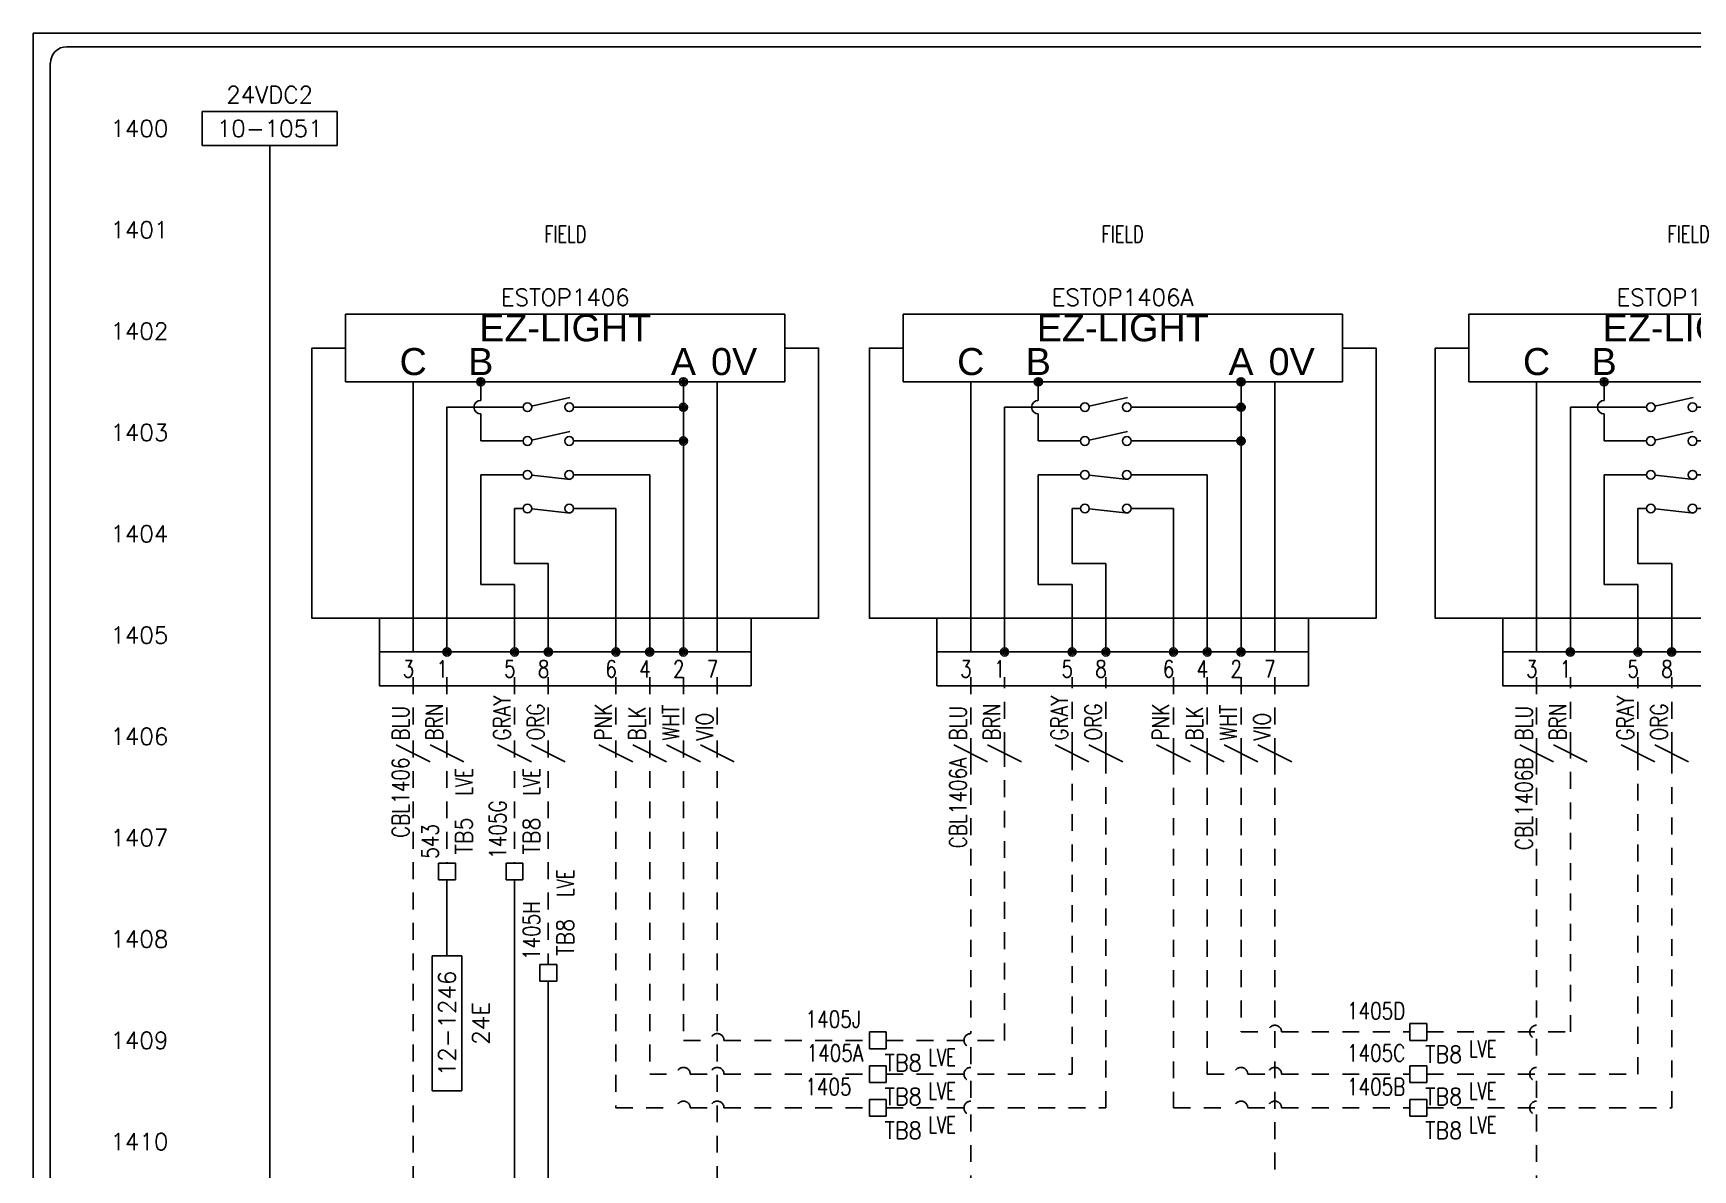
# Model space of a CAD drawing. Header units: inches. Extents: x 0 to 34.2, y 0 to 22.
# Drawn here: x 0 to 12.28, y 13.54 to 21.96 of the extents above; entities that cross this region are included whole.
import ezdxf
from ezdxf.enums import TextEntityAlignment as Align

# ---------------------------------------------------------------- set-up
doc = ezdxf.new("R2010")
doc.units = ezdxf.units.IN
doc.header["$MEASUREMENT"] = 0
doc.linetypes.add('HIDDEN2', pattern=[0.1875, 0.125, -0.0625])
for name, color, linetype in [('BLK_18AWG', 250, 'Continuous'), ('BLU_12AWG', 5, 'Continuous'), ('BLU_18AWG', 5, 'Continuous'), ('BLU_WHT_18AWG', 4, 'Continuous'), ('BRN_18AWG', 44, 'Continuous'), ('DESC', 150, 'Continuous'), ('GRY_18AWG', 253, 'Continuous'), ('LOC', 8, 'Continuous'), ('MISC', 7, 'Continuous'), ('ORG_18AWG', 40, 'Continuous'), ('PNK_18AWG', 210, 'Continuous'), ('SYMS', 7, 'Continuous'), ('TAGS', 1, 'Continuous'), ('TERMS', 3, 'Continuous'), ('VIO_18AWG', 190, 'Continuous'), ('WHT_18AWG', 7, 'Continuous'), ('WIREREF', 50, 'Continuous'), ('WIRES', 7, 'Continuous'), ('XREF', 7, 'Continuous')]:
    doc.layers.add(name, color=color, linetype=linetype)
doc.styles.add('Fields', font='simplex.shx', dxfattribs={"height": 0.185})
doc.styles.get("Standard").update_dxf_attribs({"font": 'arial.ttf'})
doc.styles.add('WD', font='romans.shx', dxfattribs={"height": 0.185})

# ---------------------------------------------------------------- blocks, each defined once
blk = doc.blocks.new('RG_Master_Ver_4_2_2')
at = {"color": 3}
for p, q in [((34.028, 21.856), (0.25, 21.856)), ((0.125, 21.734), (0.125, 0.194))]:
    blk.add_line(p, q, dxfattribs=at)
blk.add_lwpolyline([(0, -0.044), (34.25, -0.044), (34.25, 21.956), (0, 21.956)], close=True, dxfattribs=at)
blk.add_arc((0.25, 21.734), 0.122, 90, 180, dxfattribs=at)
at = {"style": 'Fields'}
for tag, p in [('DESCRIPTION_3', (13.116, 1.307)), ('DRN_3', (15.472, 1.307)), ('CHK_3', (16.529, 1.307)), ('APP_3', (17.552, 1.307)), ('DATE_3', (18.829, 1.307)), ('DRAWING_DESC', (32.229, 1.246)), ('CUSTOMER', (28.997, 1.214)), ('DESCRIPTION_2', (13.116, 0.951)), ('DRN_2', (15.472, 0.951)), ('CHK_2', (16.529, 0.951)), ('APP_2', (17.552, 0.951)), ('DATE_2', (18.829, 0.951)), ('SIZE', (30.715, 0.894)), ('DRAWING_#', (32.125, 0.894)), ('REV', (33.543, 0.894)), ('DESCRIPTION_1', (13.116, 0.596)), ('DRN_1', (15.472, 0.596)), ('CHK_1', (16.529, 0.596)), ('APP_1', (17.552, 0.596)), ('DATE_1', (18.829, 0.596)), ('PROJECT_#', (28.981, 0.581)), ('DRN_BY', (30.875, 0.524)), ('CHK_BY', (31.762, 0.524)), ('APP_BY', (32.75, 0.524)), ('SCALE', (33.652, 0.524)), ('PROJECT_NAME', (29.021, 0.176)), ('SHEETNUM', (32.753, 0.176)), ('TTL_SHTS', (33.547, 0.176))]:
    blk.add_attdef(tag, text='', height=0.125, dxfattribs=at).set_placement(p, align=Align.CENTER)
at = {"style": 'Fields', "flags": 9}
blk.add_attdef('WD_TB', (9.953, 0.194), '', height=0.0638, dxfattribs=at)
blk = doc.blocks.new('WD_MLRH')
at = {"style": 'WD'}
blk.add_attdef('RUNGFIRST', text='', height=0.125, dxfattribs=at).set_placement((-0.25, 0), align=Align.MIDDLE_RIGHT)
at = {"style": 'WD', "flags": 1}
for tag, p in [('RUNGHORV', (-0.25, -0.127)), ('RUNGDIST', (-0.25, -0.2)), ('RUNGCNT', (-0.25, -0.237)), ('RUNGINC', (-0.25, -0.163)), ('WIRE-START', (-0.25, -0.356)), ('WIREMODE', (-0.25, -0.281)), ('WIREFMT', (-0.25, -0.321)), ('WIRE-GSUF', (-0.25, -0.396)), ('PH3SPACE', (-0.25, -0.437))]:
    blk.add_attdef(tag, text='', height=0.025, dxfattribs=at).set_placement(p, align=Align.RIGHT)
blk = doc.blocks.new('HA2D1_REF_1')
for p, q in [((0, 0.25), (0, 0)), ((1, 0.25), (0, 0.25)), ((1, 0), (1, 0.25)), ((0, 0), (1, 0))]:
    blk.add_line(p, q)
at = {"style": 'WD'}
for tag, p in [('DESC1', (0.5, 0.3125)), ('XREF', (0.5, 0.0625))]:
    blk.add_attdef(tag, text='', height=0.125, dxfattribs=at).set_placement(p, align=Align.CENTER)
at = {"style": 'WD', "flags": 1}
blk.add_attdef('SIGCODE', text='', height=0.125, dxfattribs=at).set_placement((0.5, -0.125), align=Align.CENTER)
blk = doc.blocks.new('HA2D1_REF1')
for p, q in [((-0.0625, 0.109375), (-0.0625, -0.109375)), ((0.9375, 0.109375), (-0.0625, 0.109375)), ((0.9375, -0.109375), (0.9375, 0.109375)), ((-0.0625, -0.109375), (0.9375, -0.109375))]:
    blk.add_line(p, q)
at = {"style": 'WD', "flags": 1}
blk.add_attdef('SIGCODE', (0, 0.3125), '', height=0.125, dxfattribs=at)
at = {"style": 'WD'}
for tag, p in [('DESC1', (0.4375, 0.125)), ('XREF', (0.4375, -0.0625))]:
    blk.add_attdef(tag, text='', height=0.125, dxfattribs=at).set_placement(p, align=Align.CENTER)
blk = doc.blocks.new('HTG11')
blk.add_line((-0.124, 0.007), (0.159, 0.071))
for centre in [(-0.155, 0), (0.155, 0)]:
    blk.add_circle(centre, 0.0322)
at = {"style": 'WD', "width": 0.7}
for tag, p in [('INST', (0, 0.779)), ('LOC', (0, 0.609)), ('DESC1', (0, 0.453)), ('DESC2', (0, 0.297)), ('XREF', (0, -0.236)), ('WDTAGALT', (0, -0.391))]:
    blk.add_attdef(tag, text='', height=0.125, dxfattribs=at).set_placement(p, align=Align.CENTER)
at = {"style": 'WD'}
blk.add_attdef('TAG1', text='', height=0.125, dxfattribs=at).set_placement((0, 0.141), align=Align.CENTER)
for tag, p in [('X2LINK', (0, 0.266)), ('X8LINK', (0, -0.062))]:
    blk.add_attdef(tag, p, '', height=0.01, dxfattribs=at)
for tag, p, height, flags in [('X4TERM01', (-0.188, 0), 0.0125, 1), ('FAMILY', (0.038, 0.037), 0.01, 9), ('CONTACT', (0.038, 0.02), 0.01, 1), ('X1TERM02', (0.188, 0), 0.0125, 1)]:
    blk.add_attdef(tag, p, '', height=height, dxfattribs=dict(at, flags=flags))
at = {"linetype": 'Continuous', "style": 'WD', "flags": 9}
for tag, p in [('CAT', (0.063, -0.007)), ('ASSYCODE', (0.062, -0.043)), ('MFG', (0.063, -0.027))]:
    blk.add_attdef(tag, text='', height=0.01, dxfattribs=at).set_placement(p, align=Align.CENTER)
at = {"linetype": 'Continuous', "style": 'WD', "flags": 8}
blk.add_attdef('TERM01', text='', height=0.125, dxfattribs=at).set_placement((-0.25, -0.031), align=Align.TOP_RIGHT)
blk.add_attdef('TERM02', text='', height=0.125, dxfattribs=at).set_placement((0.25, -0.031), align=Align.TOP_LEFT)
blk = doc.blocks.new('HTG12')
blk.add_line((-0.123, -0.003), (0.165, -0.035))
for centre in [(-0.155, 0), (0.155, 0)]:
    blk.add_circle(centre, 0.0322)
at = {"style": 'WD', "width": 0.7}
for tag, p in [('INST', (0, 0.732)), ('LOC', (0, 0.562)), ('DESC1', (0, 0.406)), ('DESC2', (0, 0.25)), ('XREF', (0, -0.236)), ('WDTAGALT', (0, -0.391))]:
    blk.add_attdef(tag, text='', height=0.125, dxfattribs=at).set_placement(p, align=Align.CENTER)
at = {"style": 'WD'}
blk.add_attdef('TAG1', text='', height=0.125, dxfattribs=at).set_placement((0, 0.094), align=Align.CENTER)
for tag, p in [('X2LINK', (0, 0.219)), ('X8LINK', (0, -0.062))]:
    blk.add_attdef(tag, p, '', height=0.01, dxfattribs=at)
for tag, p, height, flags in [('X4TERM01', (-0.188, 0), 0.0125, 1), ('FAMILY', (0.038, 0.037), 0.01, 9), ('CONTACT', (0.038, 0.02), 0.01, 1), ('X1TERM02', (0.188, 0), 0.0125, 1)]:
    blk.add_attdef(tag, p, '', height=height, dxfattribs=dict(at, flags=flags))
at = {"linetype": 'Continuous', "style": 'WD', "flags": 9}
for tag, p in [('CAT', (0.063, -0.007)), ('ASSYCODE', (0.063, -0.043)), ('MFG', (0.063, -0.027))]:
    blk.add_attdef(tag, text='', height=0.01, dxfattribs=at).set_placement(p, align=Align.CENTER)
at = {"linetype": 'Continuous', "style": 'WD', "flags": 8}
blk.add_attdef('TERM01', text='', height=0.125, dxfattribs=at).set_placement((-0.25, -0.031), align=Align.TOP_RIGHT)
blk.add_attdef('TERM02', text='', height=0.125, dxfattribs=at).set_placement((0.25, -0.031), align=Align.TOP_LEFT)
blk = doc.blocks.new('WDDOT')
for radius in [0.03, 0.0187, 0.00929]:
    blk.add_circle((0, 0), radius)
blk = doc.blocks.new('HPB1_BAN_EST_EZ')
for p, q in [((0.75, 0.25), (0.75, 2.25)), ((0.75, 2.25), (3, 2.25)), ((3, 2.25), (3, 0.25)), ((0.5, 0.25), (3.25, 0.25))]:
    blk.add_line(p, q)
for points in [[(0.25, 2.75), (3.5, 2.75), (3.5, 2.25), (0.25, 2.25)], [(0.5, 0.5), (3.25, 0.5), (3.25, 0), (0.5, 0)]]:
    blk.add_lwpolyline(points, close=True)
blk.add_lwpolyline([(3.5, 2.5), (3.75, 2.5), (3.75, 0.5), (0, 0.5), (0, 2.5), (0.25, 2.5)])
at = {"layer": 'WIRES'}
for p, q in [((1.25, 2.25), (1.25, 2.112)), ((2.75, 0.25), (2.75, 2.25)), ((1, 0.25), (1, 2.062)), ((1, 2.062), (1.562, 2.062)), ((1.25, 2.013), (1.25, 1.812)), ((2.75, 2.062), (1.938, 2.062)), ((1.25, 1.812), (1.562, 1.812)), ((1.938, 1.812), (2.75, 1.812)), ((1.25, 0.75), (1.25, 1.562)), ((1.25, 1.562), (1.562, 1.562)), ((2.5, 1.562), (1.938, 1.562)), ((2.5, 0.25), (2.5, 1.562)), ((1.5, 0.906), (1.5, 1.312)), ((1.5, 1.312), (1.562, 1.312)), ((2.25, 1.312), (1.938, 1.312)), ((2.25, 0.25), (2.25, 1.312)), ((1.75, 0.906), (1.5, 0.906)), ((1.75, 0.25), (1.75, 0.906)), ((1.5, 0.75), (1.25, 0.75)), ((1.5, 0.25), (1.5, 0.75))]:
    blk.add_line(p, q, dxfattribs=at)
blk.add_arc((1.25, 2.062), 0.05, 90, 270, dxfattribs=at)
at = {"layer": 'SYMS'}
for name, p in [('WDDOT', (1.25, 2.25)), ('WDDOT', (2.75, 2.25)), ('HTG11', (1.75, 2.062)), ('WDDOT', (2.75, 2.062)), ('HTG11', (1.75, 1.812)), ('WDDOT', (2.75, 1.812)), ('HTG12', (1.75, 1.562)), ('HTG12', (1.75, 1.312)), ('WDDOT', (1, 0.25)), ('WDDOT', (1.5, 0.25)), ('WDDOT', (1.75, 0.25)), ('WDDOT', (2.25, 0.25)), ('WDDOT', (2.5, 0.25)), ('WDDOT', (2.75, 0.25))]:
    blk.add_blockref(name, p, dxfattribs=at)
at = {"char_height": 0.2, "attachment_point": 1}
for s, width, insert in [('\\pxqc;EZ-LIGHT', 2.25, (0.75, 2.75)), ('\\pxqc;C', 0.25, (0.625, 2.5)), ('\\pxqc;B', 0.25, (1.125, 2.5)), ('\\pxqc;A', 0.25, (2.625, 2.5)), ('\\pxqc;0V', 0.25, (3, 2.5))]:
    blk.add_mtext_dynamic_manual_height_columns(s, width=width, gutter_width=1, heights=[0], dxfattribs=dict(at, insert=insert))
at = {"style": 'WD', "width": 0.7}
for tag, p in [('INST', (1.875, 3.451)), ('LOC', (1.875, 3.281)), ('DESC1', (1.875, 3.125)), ('DESC2', (1.875, 2.969)), ('XREF', (1.875, 2.406))]:
    blk.add_attdef(tag, text='', height=0.125, dxfattribs=at).set_placement(p, align=Align.CENTER)
at = {"style": 'WD'}
blk.add_attdef('TAG1', text='', height=0.125, dxfattribs=at).set_placement((1.875, 2.812), align=Align.CENTER)
at = {"style": 'WD', "flags": 9}
for tag, p in [('ASSYCODE', (2.105, 2.696)), ('MFG', (2.103, 2.714)), ('CAT', (2.105, 2.733))]:
    blk.add_attdef(tag, text='', height=0.01, dxfattribs=at).set_placement(p, align=Align.CENTER)
at = {"style": 'WD'}
for tag, p, height, flags in [('FAMILY', (2.08, 2.777), 0.01, 9), ('CONTACT', (2.08, 2.761), 0.01, 1), ('X8TERM03', (0.75, 0.062), 0.005, 1), ('X8TERM01', (1, 0.062), 0.005, 1), ('X8TERM05', (1.5, 0.062), 0.005, 1), ('X8TERM08', (1.75, 0.062), 0.005, 1), ('X8TERM06', (2.25, 0.062), 0.005, 1), ('X8TERM04', (2.5, 0.062), 0.005, 1), ('X8TERM02', (2.75, 0.062), 0.005, 1), ('X8TERM07', (3, 0.062), 0.005, 1)]:
    blk.add_attdef(tag, p, '', height=height, dxfattribs=dict(at, flags=flags))
at = {"style": 'WD', "width": 0.8}
for tag, p in [('TERM03', (0.715, 0.188)), ('TERM01', (0.965, 0.188)), ('TERM05', (1.465, 0.188)), ('TERM08', (1.715, 0.188)), ('TERM06', (2.215, 0.188)), ('TERM04', (2.465, 0.188)), ('TERM02', (2.715, 0.188)), ('TERM07', (2.965, 0.188))]:
    blk.add_attdef(tag, text='', height=0.125, dxfattribs=at).set_placement(p, align=Align.TOP_CENTER)
blk = doc.blocks.new('HT0W01')
for p, q in [((-0.062, 0.062), (0.062, 0.062)), ((-0.062, -0.062), (-0.062, 0.062)), ((0.062, 0.062), (0.062, -0.062)), ((0.062, -0.062), (-0.062, -0.062))]:
    blk.add_line(p, q)
at = {"style": 'WD'}
for tag, p, width in [('INST', (0.062, 0.42), 0.7), ('LOC', (0.062, 0.25), 0.7), ('DESC1', (0.05, -0.385), 0.8)]:
    blk.add_attdef(tag, p, '', height=0.125, dxfattribs=dict(at, width=width))
at = {"linetype": 'Continuous', "style": 'WD', "width": 0.8, "flags": 8}
blk.add_attdef('WIRENO', text='', height=0.125, dxfattribs=at).set_placement((0, 0.094), align=Align.CENTER)
at = {"style": 'WD', "flags": 1}
for tag, p, height in [('X4TERM01', (-0.062, 0), 0.0125), ('X4TERMDESC01', (-0.055, -0.023), 0.025), ('X2TERMDESC01', (-0.006, 0.029), 0.025), ('STRIPSEQ', (0, 0), 0.00125), ('X2TERM01', (0, 0.062), 0.0125), ('X1TERMDESC01', (0.039, 0.007), 0.025), ('X1TERM01', (0.062, 0), 0.0125), ('LINKTERM', (0, -0.002), 0.00125), ('X8TERM01', (0, -0.062), 0.0125), ('X8TERMDESC01', (0, -0.054), 0.025)]:
    blk.add_attdef(tag, p, '', height=height, dxfattribs=at)
at = {"linetype": 'Continuous', "style": 'WD'}
for tag, p, height, width, flags in [('TAGSTRIP', (0.05, -0.229), 0.125, 0.9, 8), ('CAT', (0.213, -0.406), 0.109, 0.8, 1), ('DESC2', (0.05, -0.541), 0.125, 0.8, 8), ('DESC3', (0.05, -0.698), 0.125, 0.8, 8)]:
    blk.add_attdef(tag, p, '', height=height, dxfattribs=dict(at, width=width, flags=flags))
at = {"linetype": 'Continuous', "style": 'WD', "width": 0.8, "flags": 1}
blk.add_attdef('MFG', text='', height=0.109, dxfattribs=at).set_placement((0.088, -0.406), align=Align.RIGHT)
at = {"style": 'WD', "width": 0.7, "flags": 1}
blk.add_attdef('ASSYCODE', (0.062, -0.281), '', height=0.01, dxfattribs=at)
blk = doc.blocks.new('VT0W01')
for p, q in [((-0.062, 0.062), (0.062, 0.062)), ((-0.062, -0.062), (-0.062, 0.062)), ((0.062, 0.062), (0.062, -0.062)), ((0.062, -0.062), (-0.062, -0.062))]:
    blk.add_line(p, q)
at = {"style": 'WD'}
for tag, p, width in [('INST', (0.062, 0.42), 0.7), ('LOC', (0.062, 0.25), 0.7), ('DESC1', (0.05, -0.385), 0.8)]:
    blk.add_attdef(tag, p, '', height=0.125, dxfattribs=dict(at, width=width))
at = {"linetype": 'Continuous', "style": 'WD'}
for tag, p, height, width, flags in [('WIRENO', (0.062, 0.094), 0.125, 0.8, 8), ('TAGSTRIP', (0.05, -0.229), 0.125, 0.9, 8), ('CAT', (0.213, -0.406), 0.109, 0.8, 1), ('DESC2', (0.05, -0.541), 0.125, 0.8, 8), ('DESC3', (0.05, -0.698), 0.125, 0.8, 8)]:
    blk.add_attdef(tag, p, '', height=height, dxfattribs=dict(at, width=width, flags=flags))
at = {"style": 'WD', "flags": 1}
for tag, p, height in [('X4TERM01', (-0.062, 0), 0.0125), ('X4TERMDESC01', (-0.055, -0.023), 0.025), ('X2TERMDESC01', (-0.006, 0.029), 0.025), ('STRIPSEQ', (0, 0), 0.00125), ('X2TERM01', (0, 0.062), 0.0125), ('X1TERMDESC01', (0.039, -0.003), 0.025), ('X1TERM01', (0.062, 0), 0.0125), ('LINKTERM', (0, -0.002), 0.00125), ('X8TERM01', (0, -0.062), 0.0125), ('X8TERMDESC01', (0, -0.054), 0.025)]:
    blk.add_attdef(tag, p, '', height=height, dxfattribs=at)
at = {"linetype": 'Continuous', "style": 'WD', "width": 0.8, "flags": 1}
blk.add_attdef('MFG', text='', height=0.109, dxfattribs=at).set_placement((0.088, -0.406), align=Align.RIGHT)
at = {"style": 'WD', "width": 0.7, "flags": 1}
blk.add_attdef('ASSYCODE', (0.062, -0.281), '', height=0.01, dxfattribs=at)
blk = doc.blocks.new('VW01')
for p, q in [((-0.125, 0.062), (0.125, -0.062)), ((0, 0.031), (0, -0.031))]:
    blk.add_line(p, q)
at = {"style": 'WD', "width": 0.8}
blk.add_attdef('RATING1', (-0.031, 0.094), '', height=0.125, rotation=90, dxfattribs=at)
at = {"style": 'WD', "width": 0.8, "flags": 1}
blk.add_attdef('CAT', text='', height=0.0938, rotation=90, dxfattribs=at).set_placement((0.031, 0.031), align=Align.TOP_LEFT)
at = {"style": 'WD', "width": 0.7, "flags": 1}
for tag, p in [('INST', (-0.357, 0)), ('LOC', (-0.188, 0)), ('XREF', (0.3, -0.062)), ('DESC1', (0.456, -0.062)), ('DESC2', (0.613, -0.062))]:
    blk.add_attdef(tag, text='', height=0.125, rotation=90, dxfattribs=at).set_placement(p, align=Align.CENTER)
at = {"style": 'WD', "flags": 9}
blk.add_attdef('FAMILY', text='', height=0.01, rotation=90, dxfattribs=at).set_placement((-0.118, 0.023), align=Align.CENTER)
at = {"style": 'WD'}
for tag, p in [('X4LINK', (-0.125, 0)), ('X1LINK', (0.125, 0))]:
    blk.add_attdef(tag, p, '', height=0.01, dxfattribs=at)
at = {"linetype": 'Continuous', "style": 'WD', "flags": 9}
blk.add_attdef('ASSYCODE', text='', height=0.01, rotation=90, dxfattribs=at).set_placement((-0.042, 0.029), align=Align.CENTER)
at = {"style": 'WD', "flags": 1}
for tag, p in [('X2TERM01', (0, 0.031)), ('X8TERM01', (0, -0.031))]:
    blk.add_attdef(tag, p, '', height=0.0125, dxfattribs=at)
at = {"style": 'WD', "width": 0.8}
blk.add_attdef('TAG1', text='', height=0.125, rotation=90, dxfattribs=at).set_placement((-0.031, -0.031), align=Align.RIGHT)
at = {"style": 'WD', "width": 0.8, "flags": 1}
blk.add_attdef('MFG', text='', height=0.0938, rotation=90, dxfattribs=at).set_placement((0.031, -0.125), align=Align.TOP_RIGHT)
blk = doc.blocks.new('VW02')
for p, q in [((-0.125, 0.062), (0.125, -0.062)), ((0, 0.031), (0, -0.031))]:
    blk.add_line(p, q)
at = {"style": 'WD', "width": 0.8}
blk.add_attdef('RATING1', (-0.031, 0.094), '', height=0.125, rotation=90, dxfattribs=at)
at = {"style": 'WD', "width": 0.7, "flags": 1}
for tag, p in [('INST', (-0.357, 0)), ('LOC', (-0.188, 0)), ('XREF', (0.3, -0.062)), ('DESC1', (0.456, -0.062)), ('DESC2', (0.613, -0.062))]:
    blk.add_attdef(tag, text='', height=0.125, rotation=90, dxfattribs=at).set_placement(p, align=Align.CENTER)
at = {"style": 'WD', "flags": 9}
blk.add_attdef('FAMILY', text='', height=0.01, rotation=90, dxfattribs=at).set_placement((-0.118, 0.023), align=Align.CENTER)
at = {"style": 'WD'}
for tag, p in [('X4LINK', (-0.125, 0)), ('X1LINK', (0.125, 0))]:
    blk.add_attdef(tag, p, '', height=0.01, dxfattribs=at)
at = {"style": 'WD', "flags": 1}
for tag, p in [('X2TERM01', (0, 0.031)), ('X8TERM01', (0, -0.031))]:
    blk.add_attdef(tag, p, '', height=0.0125, dxfattribs=at)
at = {"style": 'WD', "width": 0.8}
blk.add_attdef('TAG2', text='', height=0.125, rotation=90, dxfattribs=at).set_placement((-0.031, -0.031), align=Align.RIGHT)

msp = doc.modelspace()

# ---------------------------------------------------------------- linework, layer by layer
at = {"layer": 'BLK_18AWG', "linetype": 'HIDDEN2'}
for p, q in [((4.562, 17.188), (4.562, 16.781)), ((8.688, 17.188), (8.688, 16.656)), ((4.562, 16.719), (4.562, 14.25)), ((8.688, 16.594), (8.688, 14.25)), ((4.562, 14.25), (4.762, 14.25)), ((4.862, 14.25), (5.013, 14.25)), ((5.112, 14.25), (6.188, 14.25)), ((8.688, 14.25), (8.887, 14.25)), ((8.988, 14.25), (9.137, 14.25)), ((9.238, 14.25), (10.188, 14.25))]:
    msp.add_line(p, q, dxfattribs=at)
for centre in [(4.812, 14.25), (5.062, 14.25), (8.938, 14.25), (9.188, 14.25)]:
    msp.add_arc(centre, 0.05, 0, 180, dxfattribs=at)
at = {"layer": 'BLU_12AWG'}
msp.add_line((1.75, 21.125), (1.75, 9.625), dxfattribs=at)
at = {"layer": 'BLU_12AWG', "linetype": 'HIDDEN2'}
for p, q in [((2.812, 17.188), (2.812, 16.781)), ((6.938, 17.188), (6.938, 16.656)), ((11.125, 17.188), (11.125, 16.656)), ((2.812, 16.719), (2.812, 9.562)), ((6.938, 16.594), (6.938, 14.55)), ((11.125, 16.594), (11.125, 14.613)), ((11.125, 14.512), (11.125, 14.3)), ((6.938, 14.45), (6.938, 14.3)), ((6.938, 14.2), (6.938, 14.05)), ((11.125, 14.2), (11.125, 14.05)), ((6.938, 13.95), (6.938, 9.625)), ((11.125, 13.95), (11.125, 9.625))]:
    msp.add_line(p, q, dxfattribs=at)
for centre in [(6.938, 14.5), (11.125, 14.562), (6.938, 14.25), (11.125, 14.25), (6.938, 14), (11.125, 14)]:
    msp.add_arc(centre, 0.05, 90, 270, dxfattribs=at)
at = {"layer": 'BLU_18AWG'}
msp.add_line((3.562, 15.688), (3.562, 13.25), dxfattribs=at)
at = {"layer": 'BLU_WHT_18AWG'}
msp.add_line((3.812, 14.938), (3.812, 11.25), dxfattribs=at)
at = {"layer": 'BRN_18AWG', "linetype": 'HIDDEN2'}
for p, q in [((3.062, 17.188), (3.062, 16.781)), ((7.188, 16.656), (7.188, 17.188)), ((11.375, 16.656), (11.375, 17.188)), ((3.062, 16.719), (3.062, 15.812)), ((7.188, 14.5), (7.188, 16.594)), ((11.375, 14.562), (11.375, 16.594)), ((6.312, 14.5), (7.188, 14.5)), ((10.312, 14.562), (11.375, 14.562))]:
    msp.add_line(p, q, dxfattribs=at)
at = {"layer": 'BRN_18AWG'}
msp.add_line((3.062, 15.688), (3.062, 15.125), dxfattribs=at)
at = {"layer": 'GRY_18AWG', "linetype": 'HIDDEN2'}
for p, q in [((3.562, 17.188), (3.562, 16.781)), ((7.688, 16.656), (7.688, 17.188)), ((11.875, 16.656), (11.875, 17.188)), ((3.562, 16.719), (3.562, 15.812)), ((7.688, 14.25), (7.688, 16.594)), ((11.875, 14.25), (11.875, 16.594)), ((6.312, 14.25), (7.688, 14.25)), ((10.312, 14.25), (11.875, 14.25))]:
    msp.add_line(p, q, dxfattribs=at)
at = {"layer": 'ORG_18AWG', "linetype": 'HIDDEN2'}
for p, q in [((3.812, 17.188), (3.812, 16.781)), ((7.938, 16.656), (7.938, 17.188)), ((12.125, 16.656), (12.125, 17.188)), ((3.812, 16.719), (3.812, 15.062)), ((7.938, 14), (7.938, 16.594)), ((12.125, 14), (12.125, 16.594)), ((6.312, 14), (7.938, 14)), ((10.312, 14), (12.125, 14))]:
    msp.add_line(p, q, dxfattribs=at)
at = {"layer": 'PNK_18AWG', "linetype": 'HIDDEN2'}
for p, q in [((4.312, 17.188), (4.312, 16.781)), ((8.438, 17.188), (8.438, 16.656)), ((4.312, 16.719), (4.312, 14)), ((8.438, 16.594), (8.438, 14)), ((4.312, 14), (4.762, 14)), ((4.862, 14), (5.013, 14)), ((5.112, 14), (6.188, 14)), ((8.438, 14), (8.887, 14)), ((8.988, 14), (9.137, 14)), ((9.238, 14), (10.188, 14))]:
    msp.add_line(p, q, dxfattribs=at)
for centre in [(4.812, 14), (5.062, 14), (8.938, 14), (9.188, 14)]:
    msp.add_arc(centre, 0.05, 0, 180, dxfattribs=at)
at = {"layer": 'VIO_18AWG', "linetype": 'HIDDEN2'}
for p, q in [((5.062, 17.188), (5.062, 16.781)), ((9.188, 17.188), (9.188, 16.656)), ((5.062, 16.719), (5.062, 8.812)), ((9.188, 16.594), (9.188, 8.812))]:
    msp.add_line(p, q, dxfattribs=at)
at = {"layer": 'WHT_18AWG', "linetype": 'HIDDEN2'}
for p, q in [((4.812, 17.188), (4.812, 16.781)), ((8.938, 17.188), (8.938, 16.656)), ((4.812, 16.719), (4.812, 14.5)), ((8.938, 16.594), (8.938, 14.562)), ((4.812, 14.5), (5.013, 14.5)), ((5.112, 14.5), (6.188, 14.5)), ((8.938, 14.562), (9.137, 14.562)), ((9.238, 14.562), (10.188, 14.562))]:
    msp.add_line(p, q, dxfattribs=at)
for centre in [(5.062, 14.5), (9.188, 14.562)]:
    msp.add_arc(centre, 0.05, 0, 180, dxfattribs=at)

# ---------------------------------------------------------------- block references
msp.add_blockref('RG_Master_Ver_4_2_2', (0, 0))
msp.add_blockref('WD_MLRH', (1.25, 21.25)).add_auto_attribs({'RUNGFIRST': '1400'})
at = {"layer": 'SYMS'}
ref = msp.add_blockref('HA2D1_REF_1', (1.25, 21.125), dxfattribs=at)
ref.add_attrib('XREF', '10-1051', dxfattribs={"layer": 'XREF', "height": 0.125, "style": 'WD'}).set_placement((1.75, 21.188), align=Align.CENTER)
ref.add_attrib('DESC1', '24VDC2', dxfattribs={"layer": 'DESC', "height": 0.125, "style": 'WD'}).set_placement((1.75, 21.438), align=Align.CENTER)
ref = msp.add_blockref('HPB1_BAN_EST_EZ', (2.062, 17.125), dxfattribs=at)
ref.add_attrib('TERM01', '1', dxfattribs={"layer": 'TERMS', "height": 0.125, "style": 'WD', "width": 0.8}).set_placement((3.027, 17.312), align=Align.TOP_CENTER)
ref.add_attrib('TERM02', '2', dxfattribs={"layer": 'TERMS', "height": 0.125, "style": 'WD', "width": 0.8}).set_placement((4.777, 17.312), align=Align.TOP_CENTER)
ref.add_attrib('TERM03', '3', dxfattribs={"layer": 'TERMS', "height": 0.125, "style": 'WD', "width": 0.8}).set_placement((2.777, 17.312), align=Align.TOP_CENTER)
ref.add_attrib('TERM04', '4', dxfattribs={"layer": 'TERMS', "height": 0.125, "style": 'WD', "width": 0.8}).set_placement((4.527, 17.312), align=Align.TOP_CENTER)
ref.add_attrib('TERM05', '5', dxfattribs={"layer": 'TERMS', "height": 0.125, "style": 'WD', "width": 0.8}).set_placement((3.527, 17.312), align=Align.TOP_CENTER)
ref.add_attrib('TERM06', '6', dxfattribs={"layer": 'TERMS', "height": 0.125, "style": 'WD', "width": 0.8}).set_placement((4.277, 17.312), align=Align.TOP_CENTER)
ref.add_attrib('TERM07', '7', dxfattribs={"layer": 'TERMS', "height": 0.125, "style": 'WD', "width": 0.8}).set_placement((5.027, 17.312), align=Align.TOP_CENTER)
ref.add_attrib('TERM08', '8', dxfattribs={"layer": 'TERMS', "height": 0.125, "style": 'WD', "width": 0.8}).set_placement((3.777, 17.312), align=Align.TOP_CENTER)
ref.add_attrib('TAG1', 'ESTOP1406', dxfattribs={"layer": 'TAGS', "height": 0.125, "style": 'WD'}).set_placement((3.938, 19.938), align=Align.CENTER)
ref.add_attrib('LOC', 'FIELD', dxfattribs={"layer": 'LOC', "height": 0.125, "style": 'WD', "width": 0.7}).set_placement((3.938, 20.406), align=Align.CENTER)
ref = msp.add_blockref('HPB1_BAN_EST_EZ', (6.188, 17.125), dxfattribs=at)
ref.add_attrib('TERM01', '1', dxfattribs={"layer": 'TERMS', "height": 0.125, "style": 'WD', "width": 0.8}).set_placement((7.152, 17.312), align=Align.TOP_CENTER)
ref.add_attrib('TERM02', '2', dxfattribs={"layer": 'TERMS', "height": 0.125, "style": 'WD', "width": 0.8}).set_placement((8.902, 17.312), align=Align.TOP_CENTER)
ref.add_attrib('TERM03', '3', dxfattribs={"layer": 'TERMS', "height": 0.125, "style": 'WD', "width": 0.8}).set_placement((6.902, 17.312), align=Align.TOP_CENTER)
ref.add_attrib('TERM04', '4', dxfattribs={"layer": 'TERMS', "height": 0.125, "style": 'WD', "width": 0.8}).set_placement((8.652, 17.312), align=Align.TOP_CENTER)
ref.add_attrib('TERM05', '5', dxfattribs={"layer": 'TERMS', "height": 0.125, "style": 'WD', "width": 0.8}).set_placement((7.652, 17.312), align=Align.TOP_CENTER)
ref.add_attrib('TERM06', '6', dxfattribs={"layer": 'TERMS', "height": 0.125, "style": 'WD', "width": 0.8}).set_placement((8.402, 17.312), align=Align.TOP_CENTER)
ref.add_attrib('TERM07', '7', dxfattribs={"layer": 'TERMS', "height": 0.125, "style": 'WD', "width": 0.8}).set_placement((9.152, 17.312), align=Align.TOP_CENTER)
ref.add_attrib('TERM08', '8', dxfattribs={"layer": 'TERMS', "height": 0.125, "style": 'WD', "width": 0.8}).set_placement((7.902, 17.312), align=Align.TOP_CENTER)
ref.add_attrib('TAG1', 'ESTOP1406A', dxfattribs={"layer": 'TAGS', "height": 0.125, "style": 'WD'}).set_placement((8.062, 19.938), align=Align.CENTER)
ref.add_attrib('LOC', 'FIELD', dxfattribs={"layer": 'LOC', "height": 0.125, "style": 'WD', "width": 0.7}).set_placement((8.062, 20.406), align=Align.CENTER)
ref = msp.add_blockref('HPB1_BAN_EST_EZ', (10.375, 17.125), dxfattribs=at)
ref.add_attrib('TERM01', '1', dxfattribs={"layer": 'TERMS', "height": 0.125, "style": 'WD', "width": 0.8}).set_placement((11.34, 17.312), align=Align.TOP_CENTER)
ref.add_attrib('TERM02', '2', dxfattribs={"layer": 'TERMS', "height": 0.125, "style": 'WD', "width": 0.8}).set_placement((13.09, 17.312), align=Align.TOP_CENTER)
ref.add_attrib('TERM03', '3', dxfattribs={"layer": 'TERMS', "height": 0.125, "style": 'WD', "width": 0.8}).set_placement((11.09, 17.312), align=Align.TOP_CENTER)
ref.add_attrib('TERM04', '4', dxfattribs={"layer": 'TERMS', "height": 0.125, "style": 'WD', "width": 0.8}).set_placement((12.84, 17.312), align=Align.TOP_CENTER)
ref.add_attrib('TERM05', '5', dxfattribs={"layer": 'TERMS', "height": 0.125, "style": 'WD', "width": 0.8}).set_placement((11.84, 17.312), align=Align.TOP_CENTER)
ref.add_attrib('TERM06', '6', dxfattribs={"layer": 'TERMS', "height": 0.125, "style": 'WD', "width": 0.8}).set_placement((12.59, 17.312), align=Align.TOP_CENTER)
ref.add_attrib('TERM07', '7', dxfattribs={"layer": 'TERMS', "height": 0.125, "style": 'WD', "width": 0.8}).set_placement((13.34, 17.312), align=Align.TOP_CENTER)
ref.add_attrib('TERM08', '8', dxfattribs={"layer": 'TERMS', "height": 0.125, "style": 'WD', "width": 0.8}).set_placement((12.09, 17.312), align=Align.TOP_CENTER)
ref.add_attrib('TAG1', 'ESTOP1406B', dxfattribs={"layer": 'TAGS', "height": 0.125, "style": 'WD'}).set_placement((12.25, 19.938), align=Align.CENTER)
ref.add_attrib('LOC', 'FIELD', dxfattribs={"layer": 'LOC', "height": 0.125, "style": 'WD', "width": 0.7}).set_placement((12.25, 20.406), align=Align.CENTER)
ref = msp.add_blockref('VW01', (2.812, 16.625), dxfattribs=at)
ref.add_attrib('RATING1', 'BLU', (2.781, 16.719), dxfattribs={"layer": 'MISC', "height": 0.125, "rotation": 90, "style": 'WD', "width": 0.8})
ref.add_attrib('TAG1', 'CBL1406', dxfattribs={"layer": 'TAGS', "height": 0.125, "rotation": 90, "style": 'WD', "width": 0.8}).set_placement((2.781, 16.594), align=Align.RIGHT)
ref = msp.add_blockref('VW02', (3.062, 16.625), dxfattribs=at)
ref.add_attrib('RATING1', 'BRN', (3.031, 16.719), dxfattribs={"layer": 'MISC', "height": 0.125, "rotation": 90, "style": 'WD', "width": 0.8})
ref = msp.add_blockref('VW02', (3.562, 16.625), dxfattribs=at)
ref.add_attrib('RATING1', 'GRAY', (3.531, 16.719), dxfattribs={"layer": 'MISC', "height": 0.125, "rotation": 90, "style": 'WD', "width": 0.8})
ref = msp.add_blockref('VW02', (3.812, 16.625), dxfattribs=at)
ref.add_attrib('RATING1', 'ORG', (3.781, 16.719), dxfattribs={"layer": 'MISC', "height": 0.125, "rotation": 90, "style": 'WD', "width": 0.8})
ref = msp.add_blockref('VW02', (4.312, 16.625), dxfattribs=at)
ref.add_attrib('RATING1', 'PNK', (4.281, 16.719), dxfattribs={"layer": 'MISC', "height": 0.125, "rotation": 90, "style": 'WD', "width": 0.8})
ref = msp.add_blockref('VW02', (4.562, 16.625), dxfattribs=at)
ref.add_attrib('RATING1', 'BLK', (4.531, 16.719), dxfattribs={"layer": 'MISC', "height": 0.125, "rotation": 90, "style": 'WD', "width": 0.8})
ref = msp.add_blockref('VW02', (4.812, 16.625), dxfattribs=at)
ref.add_attrib('RATING1', 'WHT', (4.781, 16.719), dxfattribs={"layer": 'MISC', "height": 0.125, "rotation": 90, "style": 'WD', "width": 0.8})
ref = msp.add_blockref('VW01', (6.938, 16.625), dxfattribs=at)
ref.add_attrib('RATING1', 'BLU', (6.906, 16.719), dxfattribs={"layer": 'MISC', "height": 0.125, "rotation": 90, "style": 'WD', "width": 0.8})
ref.add_attrib('TAG1', 'CBL1406A', dxfattribs={"layer": 'TAGS', "height": 0.125, "rotation": 90, "style": 'WD', "width": 0.8}).set_placement((6.906, 16.594), align=Align.RIGHT)
ref = msp.add_blockref('VW02', (7.188, 16.625), dxfattribs=at)
ref.add_attrib('RATING1', 'BRN', (7.156, 16.719), dxfattribs={"layer": 'MISC', "height": 0.125, "rotation": 90, "style": 'WD', "width": 0.8})
ref = msp.add_blockref('VW02', (7.688, 16.625), dxfattribs=at)
ref.add_attrib('RATING1', 'GRAY', (7.656, 16.719), dxfattribs={"layer": 'MISC', "height": 0.125, "rotation": 90, "style": 'WD', "width": 0.8})
ref = msp.add_blockref('VW02', (7.938, 16.625), dxfattribs=at)
ref.add_attrib('RATING1', 'ORG', (7.906, 16.719), dxfattribs={"layer": 'MISC', "height": 0.125, "rotation": 90, "style": 'WD', "width": 0.8})
ref = msp.add_blockref('VW02', (8.438, 16.625), dxfattribs=at)
ref.add_attrib('RATING1', 'PNK', (8.406, 16.719), dxfattribs={"layer": 'MISC', "height": 0.125, "rotation": 90, "style": 'WD', "width": 0.8})
ref = msp.add_blockref('VW02', (8.688, 16.625), dxfattribs=at)
ref.add_attrib('RATING1', 'BLK', (8.656, 16.719), dxfattribs={"layer": 'MISC', "height": 0.125, "rotation": 90, "style": 'WD', "width": 0.8})
ref = msp.add_blockref('VW02', (8.938, 16.625), dxfattribs=at)
ref.add_attrib('RATING1', 'WHT', (8.906, 16.719), dxfattribs={"layer": 'MISC', "height": 0.125, "rotation": 90, "style": 'WD', "width": 0.8})
ref = msp.add_blockref('VW01', (11.125, 16.625), dxfattribs=at)
ref.add_attrib('RATING1', 'BLU', (11.094, 16.719), dxfattribs={"layer": 'MISC', "height": 0.125, "rotation": 90, "style": 'WD', "width": 0.8})
ref.add_attrib('TAG1', 'CBL1406B', dxfattribs={"layer": 'TAGS', "height": 0.125, "rotation": 90, "style": 'WD', "width": 0.8}).set_placement((11.094, 16.594), align=Align.RIGHT)
ref = msp.add_blockref('VW02', (11.375, 16.625), dxfattribs=at)
ref.add_attrib('RATING1', 'BRN', (11.344, 16.719), dxfattribs={"layer": 'MISC', "height": 0.125, "rotation": 90, "style": 'WD', "width": 0.8})
ref = msp.add_blockref('VW02', (11.875, 16.625), dxfattribs=at)
ref.add_attrib('RATING1', 'GRAY', (11.844, 16.719), dxfattribs={"layer": 'MISC', "height": 0.125, "rotation": 90, "style": 'WD', "width": 0.8})
ref = msp.add_blockref('VW02', (12.125, 16.625), dxfattribs=at)
ref.add_attrib('RATING1', 'ORG', (12.094, 16.719), dxfattribs={"layer": 'MISC', "height": 0.125, "rotation": 90, "style": 'WD', "width": 0.8})
ref = msp.add_blockref('VW02', (5.062, 16.625), dxfattribs=at)
ref.add_attrib('RATING1', 'VIO', (5.031, 16.719), dxfattribs={"layer": 'MISC', "height": 0.125, "rotation": 90, "style": 'WD', "width": 0.8})
ref = msp.add_blockref('VW02', (9.188, 16.625), dxfattribs=at)
ref.add_attrib('RATING1', 'VIO', (9.156, 16.719), dxfattribs={"layer": 'MISC', "height": 0.125, "rotation": 90, "style": 'WD', "width": 0.8})
ref = msp.add_blockref('VT0W01', (3.062, 15.75), dxfattribs=at)
ref.add_attrib('LOC', 'LVE', (3.25, 16.312), dxfattribs={"layer": 'LOC', "height": 0.125, "rotation": 90, "style": 'WD', "width": 0.7})
ref.add_attrib('WIRENO', '543', (3, 15.844), dxfattribs={"layer": 'WIREREF', "linetype": 'Continuous', "height": 0.125, "rotation": 90, "style": 'WD', "width": 0.8, "flags": 8})
ref.add_attrib('TAGSTRIP', 'TB5', (3.25, 15.875), dxfattribs={"layer": 'TAGS', "linetype": 'Continuous', "height": 0.125, "rotation": 90, "style": 'WD', "width": 0.9, "flags": 8})
ref = msp.add_blockref('VT0W01', (3.562, 15.75), dxfattribs=at)
ref.add_attrib('LOC', 'LVE', (3.75, 16.312), dxfattribs={"layer": 'LOC', "height": 0.125, "rotation": 90, "style": 'WD', "width": 0.7})
ref.add_attrib('WIRENO', '1405G', (3.5, 15.844), dxfattribs={"layer": 'WIREREF', "linetype": 'Continuous', "height": 0.125, "rotation": 90, "style": 'WD', "width": 0.8, "flags": 8})
ref.add_attrib('TAGSTRIP', 'TB8', (3.75, 15.875), dxfattribs={"layer": 'TAGS', "linetype": 'Continuous', "height": 0.125, "rotation": 90, "style": 'WD', "width": 0.9, "flags": 8})
ref = msp.add_blockref('VT0W01', (3.812, 15), dxfattribs=at)
ref.add_attrib('LOC', 'LVE', (4, 15.562), dxfattribs={"layer": 'LOC', "height": 0.125, "rotation": 90, "style": 'WD', "width": 0.7})
ref.add_attrib('WIRENO', '1405H', (3.75, 15.094), dxfattribs={"layer": 'WIREREF', "linetype": 'Continuous', "height": 0.125, "rotation": 90, "style": 'WD', "width": 0.8, "flags": 8})
ref.add_attrib('TAGSTRIP', 'TB8', (4, 15.125), dxfattribs={"layer": 'TAGS', "linetype": 'Continuous', "height": 0.125, "rotation": 90, "style": 'WD', "width": 0.9, "flags": 8})
ref = msp.add_blockref('HA2D1_REF1', (3.062, 14.188), dxfattribs=dict(at, rotation=90))
ref.add_attrib('XREF', '12-1246', dxfattribs={"layer": 'XREF', "height": 0.125, "rotation": 90, "style": 'WD'}).set_placement((3.125, 14.625), align=Align.CENTER)
ref.add_attrib('DESC1', '24E', dxfattribs={"layer": 'DESC', "height": 0.125, "rotation": 90, "style": 'WD'}).set_placement((3.375, 14.625), align=Align.CENTER)
ref = msp.add_blockref('HT0W01', (10.25, 14.562), dxfattribs=at)
ref.add_attrib('LOC', 'LVE', (10.625, 14.375), dxfattribs={"layer": 'LOC', "height": 0.125, "style": 'WD', "width": 0.7})
ref.add_attrib('WIRENO', '1405D', dxfattribs={"layer": 'WIREREF', "linetype": 'Continuous', "height": 0.125, "style": 'WD', "width": 0.8, "flags": 8}).set_placement((9.938, 14.656), align=Align.CENTER)
ref.add_attrib('TAGSTRIP', 'TB8', (10.3, 14.334), dxfattribs={"layer": 'TAGS', "linetype": 'Continuous', "height": 0.125, "style": 'WD', "width": 0.9, "flags": 8})
ref = msp.add_blockref('HT0W01', (6.25, 14.5), dxfattribs=at)
ref.add_attrib('LOC', 'LVE', (6.625, 14.312), dxfattribs={"layer": 'LOC', "height": 0.125, "style": 'WD', "width": 0.7})
ref.add_attrib('WIRENO', '1405J', dxfattribs={"layer": 'WIREREF', "linetype": 'Continuous', "height": 0.125, "style": 'WD', "width": 0.8, "flags": 8}).set_placement((5.921, 14.594), align=Align.CENTER)
ref.add_attrib('TAGSTRIP', 'TB8', (6.3, 14.271), dxfattribs={"layer": 'TAGS', "linetype": 'Continuous', "height": 0.125, "style": 'WD', "width": 0.9, "flags": 8})
ref = msp.add_blockref('HT0W01', (6.25, 14.25), dxfattribs=at)
ref.add_attrib('LOC', 'LVE', (6.625, 14.062), dxfattribs={"layer": 'LOC', "height": 0.125, "style": 'WD', "width": 0.7})
ref.add_attrib('WIRENO', '1405A', dxfattribs={"layer": 'WIREREF', "linetype": 'Continuous', "height": 0.125, "style": 'WD', "width": 0.8, "flags": 8}).set_placement((5.933, 14.344), align=Align.CENTER)
ref.add_attrib('TAGSTRIP', 'TB8', (6.3, 14.021), dxfattribs={"layer": 'TAGS', "linetype": 'Continuous', "height": 0.125, "style": 'WD', "width": 0.9, "flags": 8})
ref = msp.add_blockref('HT0W01', (10.25, 14.25), dxfattribs=at)
ref.add_attrib('LOC', 'LVE', (10.625, 14.062), dxfattribs={"layer": 'LOC', "height": 0.125, "style": 'WD', "width": 0.7})
ref.add_attrib('WIRENO', '1405C', dxfattribs={"layer": 'WIREREF', "linetype": 'Continuous', "height": 0.125, "style": 'WD', "width": 0.8, "flags": 8}).set_placement((9.938, 14.344), align=Align.CENTER)
ref.add_attrib('TAGSTRIP', 'TB8', (10.3, 14.021), dxfattribs={"layer": 'TAGS', "linetype": 'Continuous', "height": 0.125, "style": 'WD', "width": 0.9, "flags": 8})
ref = msp.add_blockref('HT0W01', (6.25, 14), dxfattribs=at)
ref.add_attrib('LOC', 'LVE', (6.625, 13.812), dxfattribs={"layer": 'LOC', "height": 0.125, "style": 'WD', "width": 0.7})
ref.add_attrib('WIRENO', '1405', dxfattribs={"layer": 'WIREREF', "linetype": 'Continuous', "height": 0.125, "style": 'WD', "width": 0.8, "flags": 8}).set_placement((5.885, 14.094), align=Align.CENTER)
ref.add_attrib('TAGSTRIP', 'TB8', (6.3, 13.771), dxfattribs={"layer": 'TAGS', "linetype": 'Continuous', "height": 0.125, "style": 'WD', "width": 0.9, "flags": 8})
ref = msp.add_blockref('HT0W01', (10.25, 14), dxfattribs=at)
ref.add_attrib('LOC', 'LVE', (10.625, 13.812), dxfattribs={"layer": 'LOC', "height": 0.125, "style": 'WD', "width": 0.7})
ref.add_attrib('WIRENO', '1405B', dxfattribs={"layer": 'WIREREF', "linetype": 'Continuous', "height": 0.125, "style": 'WD', "width": 0.8, "flags": 8}).set_placement((9.938, 14.094), align=Align.CENTER)
ref.add_attrib('TAGSTRIP', 'TB8', (10.3, 13.771), dxfattribs={"layer": 'TAGS', "linetype": 'Continuous', "height": 0.125, "style": 'WD', "width": 0.9, "flags": 8})

# ---------------------------------------------------------------- texts
at = {"style": 'WD'}
for s, p in [('1401', (1, 20.5)), ('1402', (1, 19.75)), ('1403', (1, 19)), ('1404', (1, 18.25)), ('1405', (1, 17.5)), ('1406', (1, 16.75)), ('1407', (1, 16)), ('1408', (1, 15.25)), ('1409', (1, 14.5)), ('1410', (1, 13.75))]:
    msp.add_text(s, height=0.125, dxfattribs=at).set_placement(p, align=Align.MIDDLE_RIGHT)

doc.saveas('drawing.dxf')
